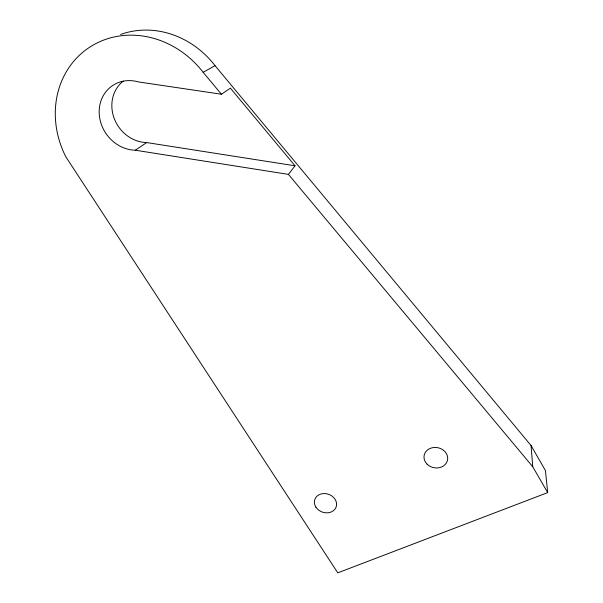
<?xml version="1.0" encoding="UTF-8"?>
<svg xmlns="http://www.w3.org/2000/svg" width="603" height="603" viewBox="0 0 603 603"><rect width="100%" height="100%" fill="white"/><g stroke="black" fill="none" stroke-linecap="round" stroke-linejoin="round"><path stroke-width="0.9" d="M288.438 174.388L295.033 165.795L230.399 88.174L221.452 94.234L138.388 81.918A35.961 32.215 55.7 0 0 99.209 110.243A35.961 32.215 55.7 0 0 135.276 150.215L288.438 174.388L532.743 466.737L547.675 492.606L337.786 572.85L65.878 156.878A90.216 81.006 54.8 0 1 91.219 46.22A90.216 81.006 54.8 0 1 203.136 72.307L221.452 94.234M135.276 150.215L146.68 142.572L295.033 165.795M203.136 72.307L215.037 65.674L531.062 445.549L545.444 470.581L547.675 492.606M531.062 445.549L532.743 466.737M120.623 34.461A86.546 78.224 55.7 0 1 215.037 65.674M146.68 142.572A34.778 31.318 56.4 0 1 114.261 118.58A34.778 31.318 56.4 0 1 123.268 81.111M315.882 507.108A11.314 9.429 19.1 0 0 335.155 508.887A11.314 9.429 19.1 0 0 325.416 493.608A11.314 9.429 19.1 0 0 315.882 507.108M427.173 464.235A11.924 10.191 11.3 0 0 447.192 461.287A11.924 10.191 11.3 0 0 433.173 447.584A11.924 10.191 11.3 0 0 427.173 464.235"/></g></svg>
